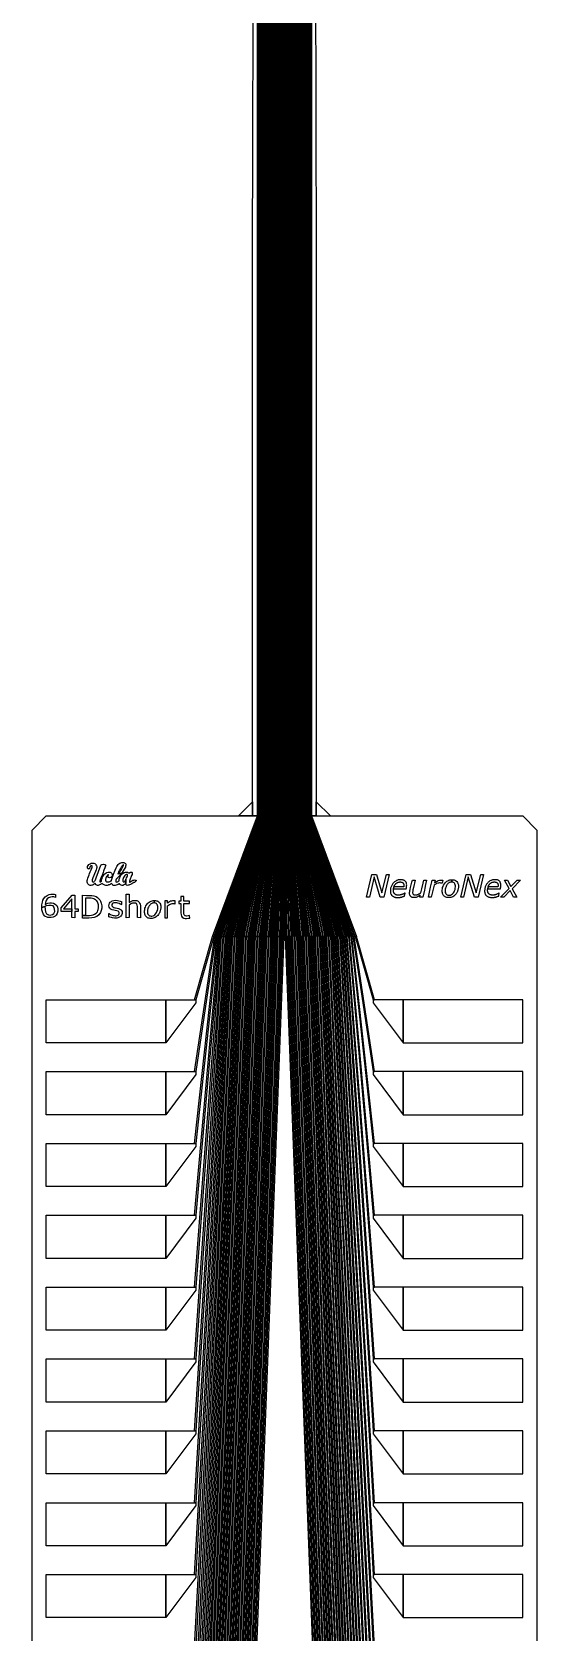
# Model space of a CAD drawing. Header units: inches. Extents: x 106592 to 209533, y 57057 to 74911.
# Drawn here: x 112245 to 112958, y 59554 to 61817 of the extents above; entities that cross this region are included whole.
import ezdxf

# ---------------------------------------------------------------- set-up
doc = ezdxf.new("R2010")
doc.units = ezdxf.units.IN
doc.header["$MEASUREMENT"] = 0
for name, color, linetype in [('metal', 221, 'Continuous'), ('nitride window', 40, 'Continuous'), ('profile', 140, 'Continuous')]:
    doc.layers.add(name, color=color, linetype=linetype)

msp = doc.modelspace()

# ---------------------------------------------------------------- linework, layer by layer
at = {"layer": 'metal'}
for points in [[(112563.4, 63018.1), (112564, 63018.1), (112564, 60708.1), (112563.4, 60708.1)], [(112564.6, 63018.1), (112565.2, 63018.1), (112565.2, 60708.1), (112564.6, 60708.1)], [(112565.8, 63018.1), (112566.4, 63018.1), (112566.4, 60708.1), (112565.8, 60708.1)], [(112567, 63018.1), (112567.6, 63018.1), (112567.6, 60708.1), (112567, 60708.1)], [(112568.2, 63018.1), (112568.8, 63018.1), (112568.8, 60708.1), (112568.2, 60708.1)], [(112569.4, 63018.1), (112570, 63018.1), (112570, 60708.1), (112569.4, 60708.1)], [(112570.6, 63018.1), (112571.2, 63018.1), (112571.2, 60708.1), (112570.6, 60708.1)], [(112571.8, 63018.1), (112572.4, 63018.1), (112572.4, 60708.1), (112571.8, 60708.1)], [(112573, 63018.1), (112573.6, 63018.1), (112573.6, 60708.1), (112573, 60708.1)], [(112574.2, 63018.1), (112574.8, 63018.1), (112574.8, 60708.1), (112574.2, 60708.1)], [(112575.4, 63018.1), (112576, 63018.1), (112576, 60708.1), (112575.4, 60708.1)], [(112576.6, 63018.1), (112577.2, 63018.1), (112577.2, 60708.1), (112576.6, 60708.1)], [(112577.8, 63018.1), (112578.4, 63018.1), (112578.4, 60708.1), (112577.8, 60708.1)], [(112579, 63018.1), (112579.6, 63018.1), (112579.6, 60708.1), (112579, 60708.1)], [(112580.2, 63018.1), (112580.8, 63018.1), (112580.8, 60708.1), (112580.2, 60708.1)], [(112581.4, 63018.1), (112582, 63018.1), (112582, 60708.1), (112581.4, 60708.1)], [(112582.6, 63018.1), (112583.2, 63018.1), (112583.2, 60708.1), (112582.6, 60708.1)], [(112583.8, 63018.1), (112584.4, 63018.1), (112584.4, 60708.1), (112583.8, 60708.1)], [(112585, 63018.1), (112585.6, 63018.1), (112585.6, 60708.1), (112585, 60708.1)], [(112586.2, 63018.1), (112586.8, 63018.1), (112586.8, 60708.1), (112586.2, 60708.1)], [(112587.4, 63018.1), (112588, 63018.1), (112588, 60708.1), (112587.4, 60708.1)], [(112588.6, 63018.1), (112589.2, 63018.1), (112589.2, 60708.1), (112588.6, 60708.1)], [(112589.8, 63018.1), (112590.4, 63018.1), (112590.4, 60708.1), (112589.8, 60708.1)], [(112591, 63018.1), (112591.6, 63018.1), (112591.6, 60708.1), (112591, 60708.1)], [(112592.2, 63018.1), (112592.8, 63018.1), (112592.8, 60708.1), (112592.2, 60708.1)], [(112593.4, 63018.1), (112594, 63018.1), (112594, 60708.1), (112593.4, 60708.1)], [(112594.6, 63018.1), (112595.2, 63018.1), (112595.2, 60708.1), (112594.6, 60708.1)], [(112595.8, 63018.1), (112596.4, 63018.1), (112596.4, 60708.1), (112595.8, 60708.1)], [(112597, 63018.1), (112597.6, 63018.1), (112597.6, 60708.1), (112597, 60708.1)], [(112598.2, 63018.1), (112598.8, 63018.1), (112598.8, 60708.1), (112598.2, 60708.1)], [(112599.4, 63018.1), (112600, 63018.1), (112600, 60708.1), (112599.4, 60708.1)], [(112600.6, 63018.1), (112601.2, 63018.1), (112601.2, 60708.1), (112600.6, 60708.1)], [(112601.8, 63018.1), (112602.4, 63018.1), (112602.4, 60708.1), (112601.8, 60708.1)], [(112603, 63018.1), (112603.6, 63018.1), (112603.6, 60708.1), (112603, 60708.1)], [(112604.2, 63018.1), (112604.8, 63018.1), (112604.8, 60708.1), (112604.2, 60708.1)], [(112605.4, 63018.1), (112606, 63018.1), (112606, 60708.1), (112605.4, 60708.1)], [(112606.6, 63018.1), (112607.2, 63018.1), (112607.2, 60708.1), (112606.6, 60708.1)], [(112607.8, 63018.1), (112608.4, 63018.1), (112608.4, 60708.1), (112607.8, 60708.1)], [(112609, 63018.1), (112609.6, 63018.1), (112609.6, 60708.1), (112609, 60708.1)], [(112610.2, 63018.1), (112610.8, 63018.1), (112610.8, 60708.1), (112610.2, 60708.1)], [(112611.4, 63018.1), (112612, 63018.1), (112612, 60708.1), (112611.4, 60708.1)], [(112612.6, 63018.1), (112613.2, 63018.1), (112613.2, 60708.1), (112612.6, 60708.1)], [(112613.8, 63018.1), (112614.4, 63018.1), (112614.4, 60708.1), (112613.8, 60708.1)], [(112615, 63018.1), (112615.6, 63018.1), (112615.6, 60708.1), (112615, 60708.1)], [(112616.2, 63018.1), (112616.8, 63018.1), (112616.8, 60708.1), (112616.2, 60708.1)], [(112617.4, 63018.1), (112618, 63018.1), (112618, 60708.1), (112617.4, 60708.1)], [(112618.6, 63018.1), (112619.2, 63018.1), (112619.2, 60708.1), (112618.6, 60708.1)], [(112619.8, 63018.1), (112620.4, 63018.1), (112620.4, 60708.1), (112619.8, 60708.1)], [(112621, 63018.1), (112621.6, 63018.1), (112621.6, 60708.1), (112621, 60708.1)], [(112622.2, 63018.1), (112622.8, 63018.1), (112622.8, 60708.1), (112622.2, 60708.1)], [(112623.4, 63018.1), (112624, 63018.1), (112624, 60708.1), (112623.4, 60708.1)], [(112624.6, 63018.1), (112625.2, 63018.1), (112625.2, 60708.1), (112624.6, 60708.1)], [(112625.8, 63018.1), (112626.4, 63018.1), (112626.4, 60708.1), (112625.8, 60708.1)], [(112627, 63018.1), (112627.6, 63018.1), (112627.6, 60708.1), (112627, 60708.1)], [(112628.2, 63018.1), (112628.8, 63018.1), (112628.8, 60708.1), (112628.2, 60708.1)], [(112629.4, 63018.1), (112630, 63018.1), (112630, 60708.1), (112629.4, 60708.1)], [(112630.6, 63018.1), (112631.2, 63018.1), (112631.2, 60708.1), (112630.6, 60708.1)], [(112631.8, 63018.1), (112632.4, 63018.1), (112632.4, 60708.1), (112631.8, 60708.1)], [(112633, 63018.1), (112633.6, 63018.1), (112633.6, 60708.1), (112633, 60708.1)], [(112634.2, 63018.1), (112634.8, 63018.1), (112634.8, 60708.1), (112634.2, 60708.1)], [(112635.4, 63018.1), (112636, 63018.1), (112636, 60708.1), (112635.4, 60708.1)], [(112636.6, 63018.1), (112637.2, 63018.1), (112637.2, 60708.1), (112636.6, 60708.1)], [(112637.8, 63018.1), (112638.4, 63018.1), (112638.4, 60708.1), (112637.8, 60708.1)], [(112639, 63018.1), (112639.6, 63018.1), (112639.6, 60708.1), (112639, 60708.1)], [(112563.4, 60708.1), (112564, 60708.1), (112501.5, 60537.8), (112499.9, 60537.8)], [(112564.6, 60708.1), (112565.2, 60708.1), (112504.7, 60537.8), (112503.1, 60537.8)], [(112565.8, 60708.1), (112566.4, 60708.1), (112507.9, 60537.8), (112506.3, 60537.8)], [(112511.1, 60537.8), (112509.5, 60537.8), (112567, 60708.1), (112567.6, 60708.1)], [(112568.2, 60708.1), (112568.8, 60708.1), (112514.3, 60537.8), (112512.7, 60537.8)], [(112517.5, 60537.8), (112515.9, 60537.8), (112569.4, 60708.1), (112570, 60708.1)], [(112570.6, 60708.1), (112571.2, 60708.1), (112520.7, 60537.8), (112519.1, 60537.8)], [(112571.8, 60708.1), (112572.4, 60708.1), (112523.9, 60537.8), (112522.3, 60537.8)], [(112525.5, 60537.8), (112527.1, 60537.8), (112573.6, 60708.1), (112573, 60708.1)], [(112574.2, 60708.1), (112574.8, 60708.1), (112530.3, 60537.8), (112528.7, 60537.8)], [(112531.9, 60537.8), (112533.5, 60537.8), (112576, 60708.1), (112575.4, 60708.1)], [(112576.6, 60708.1), (112577.2, 60708.1), (112536.7, 60537.8), (112535.1, 60537.8)], [(112538.3, 60537.8), (112539.9, 60537.8), (112578.4, 60708.1), (112577.8, 60708.1)], [(112579, 60708.1), (112579.6, 60708.1), (112543.1, 60537.8), (112541.5, 60537.8)], [(112580.2, 60708.1), (112580.8, 60708.1), (112546.3, 60537.8), (112544.7, 60537.8)], [(112581.4, 60708.1), (112582, 60708.1), (112549.5, 60537.8), (112547.9, 60537.8)], [(112582.6, 60708.1), (112583.2, 60708.1), (112552.7, 60537.8), (112551.1, 60537.8)], [(112583.8, 60708.1), (112584.4, 60708.1), (112555.9, 60537.8), (112554.3, 60537.8)], [(112559.1, 60537.8), (112557.5, 60537.8), (112585, 60708.1), (112585.6, 60708.1)], [(112586.2, 60708.1), (112586.8, 60708.1), (112562.3, 60537.8), (112560.7, 60537.8)], [(112565.5, 60537.8), (112563.9, 60537.8), (112587.4, 60708.1), (112588, 60708.1)], [(112588.6, 60708.1), (112589.2, 60708.1), (112568.7, 60537.8), (112567.1, 60537.8)], [(112589.8, 60708.1), (112590.4, 60708.1), (112571.9, 60537.8), (112570.3, 60537.8)], [(112573.5, 60537.8), (112575.1, 60537.8), (112591.6, 60708.1), (112591, 60708.1)], [(112592.2, 60708.1), (112592.8, 60708.1), (112578.3, 60537.8), (112576.7, 60537.8)], [(112579.9, 60537.8), (112581.5, 60537.8), (112594, 60708.1), (112593.4, 60708.1)], [(112594.6, 60708.1), (112595.2, 60708.1), (112584.7, 60537.8), (112583.1, 60537.8)], [(112586.3, 60537.8), (112587.9, 60537.8), (112596.4, 60708.1), (112595.8, 60708.1)], [(112597, 60708.1), (112597.6, 60708.1), (112591.1, 60537.8), (112589.5, 60537.8)], [(112598.2, 60708.1), (112598.8, 60708.1), (112594.3, 60537.8), (112592.7, 60537.8)], [(112599.4, 60708.1), (112600, 60708.1), (112597.5, 60537.8), (112595.9, 60537.8)], [(112600.6, 60708.1), (112601.2, 60708.1), (112600.7, 60537.8), (112599.1, 60537.8)], [(112601.8, 60708.1), (112602.4, 60708.1), (112603.9, 60537.8), (112602.3, 60537.8)], [(112607.1, 60537.8), (112605.5, 60537.8), (112603, 60708.1), (112603.6, 60708.1)], [(112604.2, 60708.1), (112604.8, 60708.1), (112610.3, 60537.8), (112608.7, 60537.8)], [(112613.5, 60537.8), (112611.9, 60537.8), (112605.4, 60708.1), (112606, 60708.1)], [(112606.6, 60708.1), (112607.2, 60708.1), (112616.7, 60537.8), (112615.1, 60537.8)], [(112607.8, 60708.1), (112608.4, 60708.1), (112619.9, 60537.8), (112618.3, 60537.8)], [(112621.5, 60537.8), (112623.1, 60537.8), (112609.6, 60708.1), (112609, 60708.1)], [(112610.2, 60708.1), (112610.8, 60708.1), (112626.3, 60537.8), (112624.7, 60537.8)], [(112627.9, 60537.8), (112629.5, 60537.8), (112612, 60708.1), (112611.4, 60708.1)], [(112612.6, 60708.1), (112613.2, 60708.1), (112632.7, 60537.8), (112631.1, 60537.8)], [(112634.3, 60537.8), (112635.9, 60537.8), (112614.4, 60708.1), (112613.8, 60708.1)], [(112615, 60708.1), (112615.6, 60708.1), (112639.1, 60537.8), (112637.5, 60537.8)], [(112616.2, 60708.1), (112616.8, 60708.1), (112642.3, 60537.8), (112640.7, 60537.8)], [(112617.4, 60708.1), (112618, 60708.1), (112645.5, 60537.8), (112643.9, 60537.8)], [(112618.6, 60708.1), (112619.2, 60708.1), (112648.7, 60537.8), (112647.1, 60537.8)], [(112619.8, 60708.1), (112620.4, 60708.1), (112651.9, 60537.8), (112650.3, 60537.8)], [(112655.1, 60537.8), (112653.5, 60537.8), (112621, 60708.1), (112621.6, 60708.1)], [(112622.2, 60708.1), (112622.8, 60708.1), (112658.3, 60537.8), (112656.7, 60537.8)], [(112661.5, 60537.8), (112659.9, 60537.8), (112623.4, 60708.1), (112624, 60708.1)], [(112624.6, 60708.1), (112625.2, 60708.1), (112664.7, 60537.8), (112663.1, 60537.8)], [(112625.8, 60708.1), (112626.4, 60708.1), (112667.9, 60537.8), (112666.3, 60537.8)], [(112669.5, 60537.8), (112671.1, 60537.8), (112627.6, 60708.1), (112627, 60708.1)], [(112628.2, 60708.1), (112628.8, 60708.1), (112674.3, 60537.8), (112672.7, 60537.8)], [(112675.9, 60537.8), (112677.5, 60537.8), (112630, 60708.1), (112629.4, 60708.1)], [(112630.6, 60708.1), (112631.2, 60708.1), (112680.7, 60537.8), (112679.1, 60537.8)], [(112682.3, 60537.8), (112683.9, 60537.8), (112632.4, 60708.1), (112631.8, 60708.1)], [(112633, 60708.1), (112633.6, 60708.1), (112687.1, 60537.8), (112685.5, 60537.8)], [(112634.2, 60708.1), (112634.8, 60708.1), (112690.3, 60537.8), (112688.7, 60537.8)], [(112693.5, 60537.8), (112691.9, 60537.8), (112635.4, 60708.1), (112636, 60708.1)], [(112636.6, 60708.1), (112637.2, 60708.1), (112696.7, 60537.8), (112695.1, 60537.8)], [(112699.9, 60537.8), (112698.3, 60537.8), (112637.8, 60708.1), (112638.4, 60708.1)], [(112639, 60708.1), (112639.6, 60708.1), (112703.1, 60537.8), (112701.5, 60537.8)], [(112324.4, 60633.1), (112323.5, 60633.4), (112323.1, 60634.5), (112323.2, 60636.5), (112325.2, 60639.5), (112326.7, 60640.4), (112328.5, 60641.1), (112330, 60641.3), (112331, 60641.3), (112332.1, 60641.1), (112333.3, 60640.6), (112334.3, 60639.9), (112334.9, 60639.1), (112335.6, 60637.7), (112336.1, 60636.4), (112336.1, 60635.2), (112335.9, 60633.6), (112335.2, 60631.8), (112334.3, 60629.6), (112330.6, 60620.6), (112329.8, 60617.8), (112329.7, 60616.5), (112329.9, 60615.3), (112330.7, 60614.7), (112331.7, 60614.6), (112332.4, 60615), (112333.2, 60615.9), (112333.7, 60616.7), (112334.3, 60617.8), (112335, 60619.3), (112335.5, 60620.7), (112342, 60638.3), (112342.5, 60638.9), (112343.2, 60639.5), (112344, 60639.6), (112345.8, 60639.7), (112346.9, 60639.6), (112347.6, 60639.5), (112348.7, 60639.1), (112348.9, 60638.5), (112348.5, 60637.6), (112347.5, 60634.8), (112346.3, 60631.3), (112345.9, 60629.9), (112345.2, 60628.3), (112344.1, 60625.4), (112342, 60620), (112341.2, 60618.1), (112340.6, 60616.5), (112340.4, 60615.6), (112340.7, 60614.7), (112341.4, 60614.9), (112342.7, 60615.9), (112343, 60616.7), (112343.4, 60618.5), (112343.8, 60619.9), (112344, 60620.8), (112344.6, 60622.2), (112345.5, 60623.7), (112346.5, 60625.2), (112347.6, 60626.2), (112349.4, 60627.5), (112350.6, 60628.1), (112352.1, 60628.5), (112353.2, 60628.5), (112354.2, 60628.5), (112355, 60628.4), (112356, 60628), (112356.8, 60627.3), (112357.5, 60626.3), (112357.8, 60625.1), (112357.9, 60624.3), (112357.8, 60623.1), (112357, 60621.9), (112356.2, 60621.2), (112355.4, 60620.8), (112354.3, 60620.7), (112353.3, 60620.8), (112352.7, 60621), (112352.3, 60621.3), (112351.9, 60622), (112351.7, 60622.8), (112352, 60623.7), (112352.4, 60624.1), (112352.8, 60624.5), (112352.9, 60624.9), (112352.5, 60625), (112351.9, 60624.7), (112351.3, 60624.2), (112350.7, 60623.5), (112350.2, 60622.7), (112349.6, 60621.7), (112349.1, 60620.7), (112348.8, 60619.8), (112348.6, 60618.8), (112348.6, 60618), (112348.7, 60617.3), (112348.7, 60616.6), (112348.9, 60616.2), (112349.1, 60615.8), (112349.5, 60615.3), (112350, 60615), (112350.6, 60614.8), (112351.4, 60614.7), (112352.1, 60614.7), (112353.8, 60615.1), (112354.7, 60615.4), (112356, 60616.2), (112356.8, 60616.5), (112357.1, 60617), (112358, 60620.2), (112359.9, 60625.7), (112362, 60631.4), (112363.8, 60634.9), (112364.7, 60636.4), (112366.6, 60639.2), (112367.5, 60640.2), (112368.8, 60641.2), (112370.2, 60641.8), (112371.4, 60642.1), (112372.3, 60642.2), (112373.3, 60642.2), (112374.3, 60642.1), (112375.3, 60641.8), (112376, 60641.4), (112376.7, 60640.9), (112377.1, 60640), (112377.3, 60638.4), (112377, 60637.1), (112376.6, 60635.8), (112375.9, 60634.3), (112375.1, 60632.8), (112373.6, 60630.2), (112372.3, 60628.3), (112371, 60626.6), (112366.9, 60626.5), (112368.5, 60628.4), (112370.5, 60631.5), (112372.3, 60634.6), (112373.5, 60636.9), (112373.8, 60637.8), (112373.9, 60638.2), (112373.8, 60638.8), (112373.6, 60638.8), (112373, 60638.5), (112372.4, 60638.1), (112371.9, 60637.3), (112371.2, 60636.2), (112370.7, 60635.5), (112370, 60634.4), (112369.4, 60633.4), (112368.8, 60632.3), (112368.3, 60631.5), (112367.8, 60630.4), (112367.1, 60629), (112366.8, 60628), (112366.3, 60626.8), (112366.1, 60626), (112365.9, 60625.5), (112366.9, 60626.5), (112371, 60626.6), (112370.5, 60626), (112369.8, 60625.2), (112368.7, 60624), (112367.8, 60623.1), (112366.6, 60621.7), (112365.7, 60620.7), (112364.8, 60619.8), (112363.7, 60618.8), (112363.4, 60618.2), (112363.3, 60617.5), (112363.1, 60616.9), (112363, 60616), (112363, 60615.2), (112363.2, 60614.7), (112364, 60614.6), (112365.3, 60614.9), (112366.3, 60615.4), (112367.1, 60615.8), (112367.5, 60616.2), (112367.7, 60616.5), (112367.7, 60617), (112367.8, 60617.7), (112367.9, 60618.5), (112368.3, 60619.8), (112368.8, 60621.2), (112369.1, 60622.1), (112369.8, 60623.5), (112370.6, 60624.6), (112371.5, 60625.6), (112372.4, 60626.4), (112373.4, 60627.1), (112374.8, 60627.9), (112376, 60628.3), (112377, 60628.6), (112378, 60628.6), (112378.6, 60628.6), (112379.4, 60628.5), (112380.2, 60628.1), (112380.9, 60627.6), (112381.4, 60627.1), (112381.5, 60626.8), (112381.9, 60627), (112382.3, 60627.5), (112382.8, 60627.9), (112383.4, 60628.2), (112383.9, 60628.4), (112384.5, 60628.6), (112385.1, 60628.6), (112385.6, 60628.5), (112386.1, 60628.1), (112386.3, 60627.6), (112386.3, 60626.8), (112386.3, 60626), (112386, 60625.2), (112385.4, 60623.6), (112382.8, 60617), (112382.4, 60616), (112382.3, 60615.1), (112382.5, 60614.6), (112382.8, 60614.4), (112383.5, 60614.5), (112384.5, 60615.4), (112385.8, 60616.4), (112387, 60617), (112388.4, 60617.4), (112389.4, 60617.5), (112390.3, 60617.4), (112391.5, 60617.1), (112392.4, 60616.7), (112389.5, 60613.8), (112389.2, 60614), (112388.9, 60614), (112388.6, 60614), (112388.4, 60614), (112387.9, 60613.8), (112387.6, 60613.6), (112387, 60613.1), (112385.8, 60612.2), (112384.7, 60611.5), (112383.7, 60610.9), (112382.6, 60610.4), (112381.5, 60610.1), (112380.6, 60610), (112379.2, 60609.9), (112378.5, 60610.1), (112377.9, 60610.6), (112377.5, 60611.2), (112377.4, 60612), (112377.3, 60612.7), (112377.6, 60618.6), (112378.3, 60620.6), (112379, 60622), (112379.4, 60623.2), (112379.6, 60624.1), (112379.4, 60624.7), (112379.2, 60625.1), (112378.6, 60625.2), (112377.6, 60625.2), (112376.9, 60624.8), (112375.9, 60623.9), (112374.7, 60622.4), (112373.9, 60621), (112373.3, 60619.4), (112373.1, 60618), (112373, 60616.7), (112373.1, 60616), (112373.4, 60615.2), (112373.9, 60614.7), (112374.3, 60614.5), (112375.2, 60614.8), (112375.8, 60615.5), (112376.4, 60616.4), (112376.8, 60617.3), (112377.4, 60618.3), (112377.5, 60618.5), (112377.2, 60612.3), (112376.3, 60611.6), (112375.2, 60610.9), (112374.2, 60610.3), (112373.1, 60609.9), (112372.1, 60609.9), (112370.6, 60610), (112369.9, 60610.4), (112369, 60611.1), (112368.6, 60611.8), (112368.4, 60612.6), (112367.8, 60612.2), (112366.3, 60611.3), (112364.9, 60610.7), (112363.6, 60610.2), (112362.2, 60609.9), (112361.2, 60609.8), (112360, 60609.9), (112358.9, 60610.3), (112358.3, 60610.9), (112357.9, 60611.4), (112357.5, 60612), (112357.2, 60612.7), (112356.1, 60611.9), (112355.1, 60611.3), (112354, 60610.8), (112353, 60610.4), (112352.1, 60610.1), (112350.9, 60609.9), (112349.8, 60609.8), (112348.8, 60609.8), (112347.6, 60610), (112346.7, 60610.4), (112345.6, 60610.9), (112344.6, 60611.7), (112343.8, 60612.6), (112342.9, 60612), (112342.1, 60611.4), (112341.3, 60610.9), (112340.2, 60610.4), (112339.3, 60610.1), (112338.3, 60609.9), (112337.2, 60609.9), (112336.2, 60610.1), (112335.4, 60610.5), (112334.7, 60611.2), (112333.9, 60612.6), (112333.1, 60612), (112332.2, 60611.4), (112331.2, 60610.7), (112330.3, 60610.3), (112329.3, 60610), (112327.9, 60609.8), (112326.7, 60609.9), (112325.7, 60610.3), (112324.9, 60610.7), (112324.2, 60611.5), (112323.6, 60612.2), (112323.1, 60613), (112322.7, 60614.2), (112322.6, 60615.4), (112322.7, 60616.9), (112323, 60618.1), (112323.6, 60620.1), (112324.3, 60622.3), (112325.3, 60624.7), (112326, 60626.5), (112327.1, 60628.9), (112328.5, 60632), (112329.2, 60634), (112329.9, 60635.8), (112329.9, 60636.8), (112329.6, 60637.3), (112329.2, 60637.5), (112328.6, 60637.6), (112327.9, 60637.6), (112327.2, 60637.2), (112326.7, 60636.4), (112326.3, 60635.3), (112326.1, 60634.3), (112325.7, 60633.4), (112325.2, 60633.1), (112324.8, 60633)], [(112717.5, 60593.2), (112724.9, 60625.2), (112731.3, 60625.2), (112739.2, 60599.1), (112745.6, 60625.2), (112749.6, 60625.2), (112741.8, 60593.2), (112736.8, 60593.2), (112728.1, 60621.8), (112721.5, 60593.2)], [(112755.6, 60604.8), (112773.4, 60604.8), (112773.7, 60606.1), (112773.9, 60607.7), (112774.1, 60609.4), (112774.2, 60610.4), (112774.1, 60611.6), (112773.8, 60613), (112773.3, 60614.2), (112772.9, 60614.7), (112772.6, 60615.2), (112772.1, 60615.7), (112771.6, 60616.2), (112771, 60616.6), (112770.7, 60616.8), (112770.1, 60617.1), (112769.1, 60617.4), (112768.4, 60617.6), (112767.5, 60617.8), (112766.5, 60617.8), (112765.6, 60617.9), (112764.7, 60617.8), (112764, 60617.8), (112763.2, 60617.7), (112762.3, 60617.5), (112761.4, 60617.2), (112760.5, 60616.9), (112759.7, 60616.6), (112758.7, 60616), (112758, 60615.5), (112757.2, 60614.9), (112756.3, 60614.2), (112755.5, 60613.4), (112754.8, 60612.5), (112754, 60611.6), (112753.5, 60610.7), (112753, 60609.8), (112752.5, 60608.8), (112752.1, 60607.8), (112751.8, 60606.8), (112751.5, 60605.8), (112751.3, 60604.9), (112751.2, 60604.2), (112751.2, 60603.4), (112751.1, 60602.6), (112751.1, 60602.1), (112751.1, 60601.5), (112751.1, 60600.9), (112751.2, 60600.2), (112751.3, 60599.7), (112751.4, 60599.2), (112751.5, 60598.7), (112751.8, 60598), (112752.1, 60597.3), (112752.4, 60596.8), (112752.6, 60596.4), (112752.8, 60596.2), (112753.2, 60595.6), (112753.6, 60595.3), (112754, 60594.9), (112754.6, 60594.5), (112755.4, 60594), (112756.1, 60593.7), (112756.4, 60593.5), (112757.2, 60593.3), (112757.4, 60593.2), (112758.1, 60593), (112758.5, 60592.9), (112759.3, 60592.8), (112759.9, 60592.7), (112760.6, 60592.7), (112761.1, 60592.7), (112761.6, 60592.7), (112762, 60592.6), (112762.5, 60592.7), (112763.2, 60592.7), (112763.7, 60592.7), (112764.3, 60592.8), (112764.8, 60592.9), (112765.3, 60593), (112765.9, 60593.1), (112766.4, 60593.2), (112766.8, 60593.3), (112767.2, 60593.4), (112767.6, 60593.5), (112768.1, 60593.7), (112768.5, 60593.8), (112768.9, 60593.9), (112769.5, 60594.2), (112770.1, 60594.4), (112771, 60594.7), (112771.9, 60599), (112771.6, 60599), (112771.1, 60598.7), (112770.5, 60598.4), (112769.9, 60598), (112769.5, 60597.8), (112769.1, 60597.6), (112768.6, 60597.4), (112768.2, 60597.3), (112767.8, 60597.1), (112767.3, 60596.9), (112766.9, 60596.8), (112766.5, 60596.7), (112766.1, 60596.5), (112765.6, 60596.4), (112765.1, 60596.3), (112764.7, 60596.2), (112764.2, 60596.1), (112763.7, 60596.1), (112763.3, 60596), (112762.7, 60596), (112762.2, 60596), (112761.7, 60596), (112761.3, 60596.1), (112760.8, 60596.1), (112760.3, 60596.2), (112759.9, 60596.3), (112759.5, 60596.5), (112759, 60596.6), (112758.6, 60596.8), (112758.3, 60597), (112757.9, 60597.2), (112757.6, 60597.4), (112757.3, 60597.7), (112757, 60598), (112756.9, 60598.1), (112756.6, 60598.4), (112756.4, 60598.7), (112756.1, 60599.1), (112756.1, 60599.3), (112755.9, 60599.6), (112755.8, 60599.8), (112755.7, 60600.1), (112755.6, 60600.4), (112755.5, 60601), (112755.4, 60601.8), (112755.4, 60602.5), (112755.4, 60603.2), (112755.4, 60604), (112755.5, 60604.6), (112755.6, 60604.8), (112755.6, 60604.8), (112756.2, 60607.8), (112756.3, 60608.1), (112756.4, 60608.4), (112756.5, 60608.7), (112756.6, 60609.2), (112756.8, 60609.5), (112756.9, 60609.8), (112757.1, 60610.1), (112757.3, 60610.4), (112757.4, 60610.6), (112757.5, 60610.8), (112757.8, 60611.2), (112757.9, 60611.3), (112758.2, 60611.6), (112758.3, 60611.8), (112758.7, 60612.2), (112758.9, 60612.3), (112759.1, 60612.6), (112759.4, 60612.8), (112759.7, 60613), (112760, 60613.2), (112760.2, 60613.3), (112760.4, 60613.5), (112760.6, 60613.6), (112760.7, 60613.7), (112761, 60613.8), (112761.2, 60613.9), (112761.5, 60614), (112761.7, 60614.1), (112761.9, 60614.2), (112762.2, 60614.3), (112762.4, 60614.4), (112762.6, 60614.4), (112763, 60614.5), (112763.2, 60614.5), (112763.4, 60614.6), (112763.7, 60614.6), (112764, 60614.6), (112764.1, 60614.7), (112764.5, 60614.7), (112764.8, 60614.7), (112765, 60614.7), (112765.2, 60614.7), (112765.4, 60614.7), (112765.6, 60614.7), (112765.9, 60614.6), (112766, 60614.6), (112766.2, 60614.6), (112766.4, 60614.6), (112766.7, 60614.5), (112766.9, 60614.4), (112767.2, 60614.4), (112767.3, 60614.3), (112767.4, 60614.3), (112767.6, 60614.2), (112767.7, 60614.2), (112767.9, 60614.1), (112768, 60614.1), (112768.1, 60614), (112768.2, 60614), (112768.3, 60613.9), (112768.4, 60613.8), (112768.5, 60613.7), (112768.6, 60613.7), (112768.7, 60613.6), (112768.8, 60613.5), (112768.9, 60613.4), (112769, 60613.3), (112769.1, 60613.2), (112769.3, 60612.9), (112769.4, 60612.7), (112769.6, 60612.5), (112769.7, 60612.2), (112769.8, 60612), (112769.8, 60611.9), (112769.9, 60611.6), (112770, 60611.4), (112770, 60611.1), (112770.1, 60610.9), (112770.1, 60610.4), (112770.1, 60610.2), (112770.2, 60609.8), (112770.2, 60609.4), (112770.1, 60609.1), (112770.1, 60608.8), (112770.1, 60608.6), (112770, 60608.3), (112770, 60608), (112770, 60607.8), (112756.3, 60607.8), (112756.2, 60607.8)], [(112782.2, 60617.2), (112786.3, 60617.2), (112783.9, 60606.9), (112783.1, 60603.5), (112782.9, 60602.6), (112782.8, 60601.9), (112782.7, 60601.2), (112782.6, 60600.2), (112782.6, 60599.3), (112782.7, 60598.5), (112783, 60597.9), (112783.3, 60597.4), (112783.6, 60597.1), (112783.8, 60596.9), (112784, 60596.8), (112784.2, 60596.7), (112784.4, 60596.6), (112784.7, 60596.5), (112785, 60596.4), (112785.2, 60596.4), (112785.4, 60596.3), (112785.7, 60596.3), (112786, 60596.3), (112786.3, 60596.3), (112786.5, 60596.2), (112786.8, 60596.2), (112787.1, 60596.3), (112787.4, 60596.3), (112787.7, 60596.3), (112788, 60596.4), (112788.3, 60596.4), (112788.6, 60596.5), (112788.9, 60596.6), (112789.2, 60596.7), (112789.5, 60596.8), (112789.8, 60596.9), (112790.2, 60597.1), (112790.7, 60597.3), (112791.1, 60597.5), (112791.4, 60597.7), (112791.7, 60597.8), (112791.9, 60597.9), (112792.2, 60598.1), (112792.4, 60598.2), (112792.7, 60598.4), (112793, 60598.5), (112793.2, 60598.6), (112793.4, 60598.8), (112793.7, 60599), (112793.9, 60599.1), (112794, 60599.2), (112794.2, 60599.3), (112794.2, 60599.3), (112795.5, 60605.1), (112797.4, 60613.1), (112798.4, 60617.2), (112802.4, 60617.2), (112801, 60611), (112799.8, 60605.9), (112799.2, 60603.2), (112796.9, 60593.2), (112792.8, 60593.2), (112793.4, 60595.8), (112792.8, 60595.5), (112791.9, 60594.9), (112791, 60594.4), (112790.2, 60593.9), (112789.4, 60593.6), (112788.6, 60593.2), (112787.8, 60592.9), (112787.2, 60592.8), (112786.6, 60592.7), (112785.9, 60592.6), (112785.1, 60592.5), (112784.5, 60592.5), (112783.8, 60592.6), (112783.2, 60592.7), (112782.5, 60592.8), (112782.1, 60592.9), (112781.5, 60593.1), (112781, 60593.4), (112780.7, 60593.6), (112780.3, 60593.8), (112780, 60594.1), (112779.7, 60594.4), (112779.3, 60594.9), (112778.9, 60595.4), (112778.7, 60596), (112778.5, 60596.6), (112778.3, 60597.3), (112778.3, 60597.9), (112778.2, 60598.6), (112778.2, 60599.2), (112778.3, 60600), (112778.5, 60601.1), (112778.6, 60601.7), (112778.8, 60602.4), (112779.1, 60603.9), (112779.8, 60606.7), (112781.5, 60614.2), (112782.2, 60617.2), (112782.2, 60617.2)], [(112810.4, 60617.2), (112814.5, 60617.2), (112813.7, 60613.6), (112814.8, 60614.4), (112816.1, 60615.2), (112817.5, 60616), (112818.9, 60616.6), (112820.4, 60617), (112821.5, 60617.1), (112822.7, 60617.2), (112823.8, 60617.2), (112824.7, 60617), (112825.3, 60616.9), (112824.4, 60612.9), (112824.1, 60612.9), (112823.5, 60613.1), (112822.5, 60613.2), (112821.4, 60613.3), (112820.4, 60613.4), (112819.3, 60613.2), (112818.1, 60613), (112816.5, 60612.3), (112815.4, 60611.8), (112814.4, 60611.2), (112813.5, 60610.6), (112812.9, 60610.2), (112809, 60593.2), (112804.8, 60593.2), (112808, 60607.1), (112809.8, 60614.8)], [(112838.2, 60617.9), (112839.8, 60617.8), (112841.1, 60617.6), (112842.1, 60617.3), (112843.1, 60616.8), (112844.4, 60616), (112845.2, 60615.2), (112846.1, 60614), (112846.7, 60612.6), (112847, 60611.6), (112847.2, 60610.5), (112847.3, 60609.4), (112847.3, 60608.2), (112847.3, 60606.6), (112847.1, 60605.6), (112846.9, 60604.5), (112846.7, 60603.5), (112846.5, 60603), (112846.1, 60601.9), (112845.8, 60601.1), (112845.5, 60600.3), (112845, 60599.4), (112844.7, 60599), (112844, 60597.9), (112843.1, 60596.8), (112842, 60595.7), (112840.6, 60594.6), (112839.3, 60593.8), (112837.8, 60593.2), (112836.5, 60592.9), (112835.2, 60592.6), (112833.5, 60592.5), (112832.4, 60592.6), (112830.8, 60592.8), (112829.7, 60593.1), (112828.7, 60593.5), (112827.9, 60594), (112827.1, 60594.7), (112826.3, 60595.5), (112825.6, 60596.4), (112825.2, 60597.4), (112824.8, 60598.3), (112824.6, 60599.5), (112824.4, 60600.8), (112824.4, 60602.2), (112824.4, 60603.2), (112824.6, 60604.9), (112825, 60606.8), (112825.6, 60608.5), (112826.3, 60610.3), (112827.5, 60612.1), (112828.5, 60613.5), (112829.6, 60614.6), (112830.9, 60615.6), (112832.3, 60616.4), (112833.9, 60617.1), (112835.4, 60617.6), (112836.6, 60617.8), (112837.5, 60617.8), (112838.2, 60617.9), (112838.1, 60614.5), (112837.2, 60614.5), (112836.1, 60614.3), (112835.3, 60614.1), (112834.4, 60613.8), (112833.5, 60613.2), (112832.5, 60612.4), (112831.7, 60611.5), (112830.8, 60610.4), (112830.4, 60609.6), (112829.8, 60608.4), (112829.3, 60607), (112829, 60605.8), (112828.8, 60604.5), (112828.6, 60603.2), (112828.6, 60601.3), (112828.7, 60599.9), (112829.3, 60598.4), (112829.9, 60597.6), (112830.6, 60596.9), (112831.5, 60596.4), (112832.4, 60596.1), (112833.6, 60595.9), (112834.9, 60595.9), (112836.4, 60596.2), (112837.6, 60596.8), (112839, 60597.7), (112840.5, 60599.3), (112841.3, 60600.7), (112841.9, 60602.1), (112842.6, 60603.9), (112842.9, 60606.1), (112843, 60607.8), (112843, 60609.4), (112842.8, 60610.8), (112842.2, 60612), (112841.7, 60612.9), (112841.2, 60613.4), (112840.4, 60613.9), (112839.4, 60614.3), (112838.5, 60614.4), (112838.2, 60614.5)], [(112850.7, 60593.2), (112858.1, 60625.2), (112864.5, 60625.2), (112872.4, 60599.1), (112878.8, 60625.2), (112882.8, 60625.2), (112875, 60593.2), (112870, 60593.2), (112861.3, 60621.9), (112854.7, 60593.2)], [(112888.8, 60604.9), (112906.6, 60604.9), (112906.9, 60606.2), (112907.1, 60607.7), (112907.3, 60609.4), (112907.4, 60610.5), (112907.3, 60611.6), (112907, 60613), (112906.5, 60614.2), (112906.1, 60614.8), (112905.8, 60615.3), (112905.3, 60615.7), (112904.8, 60616.2), (112904.2, 60616.6), (112903.8, 60616.8), (112903.3, 60617.1), (112902.3, 60617.5), (112901.6, 60617.6), (112900.7, 60617.8), (112899.7, 60617.9), (112898.8, 60617.9), (112897.9, 60617.9), (112897.2, 60617.8), (112896.4, 60617.7), (112895.5, 60617.5), (112894.6, 60617.2), (112893.7, 60616.9), (112892.9, 60616.6), (112891.9, 60616.1), (112891.2, 60615.6), (112890.3, 60615), (112889.5, 60614.2), (112888.7, 60613.4), (112888, 60612.6), (112887.2, 60611.6), (112886.7, 60610.7), (112886.2, 60609.8), (112885.7, 60608.8), (112885.3, 60607.8), (112885, 60606.8), (112884.7, 60605.9), (112884.5, 60604.9), (112884.4, 60604.2), (112884.4, 60603.4), (112884.3, 60602.6), (112884.3, 60602.2), (112884.3, 60601.6), (112884.3, 60600.9), (112884.4, 60600.3), (112884.5, 60599.8), (112884.6, 60599.2), (112884.7, 60598.7), (112885, 60598), (112885.3, 60597.4), (112885.6, 60596.8), (112885.8, 60596.4), (112886, 60596.2), (112886.4, 60595.7), (112886.8, 60595.3), (112887.2, 60595), (112887.8, 60594.5), (112888.6, 60594.1), (112889.3, 60593.7), (112889.6, 60593.6), (112890.4, 60593.3), (112890.6, 60593.3), (112891.3, 60593.1), (112891.7, 60593), (112892.5, 60592.9), (112893.1, 60592.8), (112893.8, 60592.7), (112894.3, 60592.7), (112894.8, 60592.7), (112895.2, 60592.7), (112895.7, 60592.7), (112896.3, 60592.7), (112896.9, 60592.8), (112897.5, 60592.8), (112898, 60592.9), (112898.5, 60593), (112899.1, 60593.1), (112899.5, 60593.2), (112900, 60593.3), (112900.4, 60593.4), (112900.8, 60593.6), (112901.3, 60593.7), (112901.7, 60593.8), (112902.1, 60593.9), (112902.7, 60594.2), (112903.3, 60594.4), (112904.2, 60594.7), (112905.1, 60599.1), (112904.8, 60599.1), (112904.3, 60598.8), (112903.7, 60598.4), (112903.1, 60598.1), (112902.7, 60597.9), (112902.3, 60597.7), (112901.8, 60597.5), (112901.4, 60597.3), (112901, 60597.1), (112900.5, 60597), (112900, 60596.8), (112899.7, 60596.7), (112899.3, 60596.6), (112898.8, 60596.4), (112898.3, 60596.3), (112897.9, 60596.2), (112897.4, 60596.2), (112896.9, 60596.1), (112896.5, 60596.1), (112895.9, 60596.1), (112895.4, 60596.1), (112894.9, 60596.1), (112894.5, 60596.1), (112894, 60596.2), (112893.5, 60596.3), (112893.1, 60596.4), (112892.7, 60596.5), (112892.2, 60596.7), (112891.8, 60596.8), (112891.5, 60597), (112891.1, 60597.2), (112890.8, 60597.5), (112890.5, 60597.7), (112890.2, 60598), (112890, 60598.1), (112889.8, 60598.4), (112889.6, 60598.7), (112889.3, 60599.2), (112889.3, 60599.3), (112889.1, 60599.6), (112889, 60599.9), (112888.9, 60600.1), (112888.8, 60600.4), (112888.7, 60601), (112888.6, 60601.8), (112888.6, 60602.5), (112888.6, 60603.3), (112888.6, 60604), (112888.7, 60604.7), (112888.8, 60604.8), (112888.8, 60604.9), (112889.4, 60607.9), (112889.5, 60608.1), (112889.5, 60608.5), (112889.7, 60608.8), (112889.8, 60609.2), (112890, 60609.5), (112890.1, 60609.9), (112890.3, 60610.1), (112890.5, 60610.4), (112890.6, 60610.6), (112890.7, 60610.8), (112891, 60611.2), (112891.1, 60611.3), (112891.4, 60611.6), (112891.5, 60611.8), (112891.9, 60612.2), (112892.1, 60612.4), (112892.3, 60612.6), (112892.6, 60612.8), (112892.8, 60613), (112893.2, 60613.2), (112893.4, 60613.4), (112893.6, 60613.5), (112893.8, 60613.6), (112893.9, 60613.7), (112894.2, 60613.9), (112894.4, 60614), (112894.7, 60614.1), (112894.9, 60614.2), (112895.1, 60614.2), (112895.3, 60614.3), (112895.6, 60614.4), (112895.8, 60614.5), (112896.2, 60614.5), (112896.4, 60614.6), (112896.6, 60614.6), (112896.8, 60614.6), (112897.2, 60614.7), (112897.3, 60614.7), (112897.7, 60614.7), (112898, 60614.7), (112898.2, 60614.7), (112898.4, 60614.7), (112898.6, 60614.7), (112898.8, 60614.7), (112899.1, 60614.7), (112899.2, 60614.7), (112899.4, 60614.6), (112899.6, 60614.6), (112899.9, 60614.5), (112900.1, 60614.5), (112900.4, 60614.4), (112900.5, 60614.4), (112900.6, 60614.3), (112900.8, 60614.3), (112900.9, 60614.2), (112901, 60614.2), (112901.2, 60614.1), (112901.3, 60614), (112901.4, 60614), (112901.5, 60613.9), (112901.6, 60613.9), (112901.7, 60613.8), (112901.8, 60613.7), (112901.9, 60613.6), (112902, 60613.6), (112902.1, 60613.4), (112902.2, 60613.3), (112902.3, 60613.2), (112902.5, 60613), (112902.6, 60612.7), (112902.8, 60612.5), (112902.9, 60612.3), (112903, 60612), (112903, 60611.9), (112903.1, 60611.6), (112903.2, 60611.4), (112903.2, 60611.2), (112903.3, 60610.9), (112903.3, 60610.5), (112903.3, 60610.2), (112903.4, 60609.9), (112903.3, 60609.4), (112903.3, 60609.2), (112903.3, 60608.9), (112903.3, 60608.6), (112903.2, 60608.3), (112903.2, 60608), (112903.2, 60607.8), (112889.5, 60607.9), (112889.4, 60607.9)], [(112912.3, 60617.2), (112916.8, 60617.2), (112921.6, 60608.1), (112930.3, 60617.2), (112935.2, 60617.2), (112923.2, 60605.1), (112929.8, 60593.2), (112925.3, 60593.2), (112920.5, 60602.4), (112911.7, 60593.2), (112906.8, 60593.2), (112918.9, 60605.3)], [(112278, 60596.9), (112278.1, 60592.7), (112275.5, 60593.6), (112273.3, 60593.8), (112271, 60593.4), (112267.8, 60592.1), (112266.1, 60590.9), (112264.7, 60588.5), (112263.6, 60585.8), (112263.2, 60582.9), (112264.9, 60583.8), (112267.2, 60584.7), (112270.1, 60585.2), (112272.4, 60585.2), (112275.2, 60584.5), (112277.6, 60583.1), (112279.6, 60581.4), (112280.8, 60579.1), (112281.2, 60576.6), (112281.3, 60573.6), (112280.4, 60570.3), (112278.8, 60567.9), (112277.2, 60566.5), (112274.7, 60564.9), (112271.9, 60564.2), (112269.6, 60564.2), (112266.9, 60564.4), (112263, 60566.3), (112260.8, 60568.8), (112259.3, 60572.4), (112258.7, 60575.5), (112258.5, 60578.5), (112263, 60579.9), (112263.1, 60575.6), (112263.8, 60572.5), (112265.1, 60569.6), (112268, 60568), (112270.5, 60567.9), (112273.5, 60568.6), (112275.5, 60570.1), (112276.7, 60573.1), (112276.6, 60576.3), (112276.1, 60578.5), (112274.5, 60580.7), (112271.8, 60581.6), (112268.4, 60581.6), (112264.9, 60580.8), (112263.7, 60580.3), (112263, 60580), (112258.5, 60578.7), (112258.5, 60579), (112258.5, 60579.1), (112258.6, 60582.5), (112259.3, 60586.3), (112260.2, 60588.9), (112261.5, 60591.4), (112263.4, 60593.8), (112266.2, 60595.6), (112268.9, 60596.8), (112271.3, 60597.3), (112273, 60597.5), (112274.5, 60597.4), (112276.2, 60597.4), (112277.4, 60597.1)], [(112301.4, 60596), (112305.3, 60596.1), (112305.3, 60576.5), (112310, 60576.5), (112309.9, 60573), (112305.2, 60573), (112305.1, 60564), (112301.1, 60564.2), (112301, 60573), (112301.1, 60590.7), (112289, 60576.6), (112300.9, 60576.5), (112300.9, 60573.1), (112285.8, 60573.1), (112285.8, 60578)], [(112316.1, 60595.8), (112321.9, 60595.7), (112327.6, 60595.6), (112329, 60595.4), (112332.2, 60594.9), (112335.2, 60594), (112337, 60592.9), (112340.5, 60589.5), (112341.5, 60587.6), (112342.6, 60584.7), (112343.3, 60581.1), (112343.3, 60577.5), (112342.5, 60574.3), (112341.3, 60571.3), (112338.9, 60568.2), (112336.1, 60565.9), (112332.7, 60564.5), (112329.4, 60563.8), (112325.2, 60563.6), (112317.8, 60563.6), (112316.2, 60563.7), (112316.1, 60567.2), (112320.5, 60567.4), (112326, 60567.4), (112328.8, 60567.7), (112331.1, 60568.2), (112333.2, 60569), (112335.3, 60570.4), (112336.4, 60571.7), (112337.1, 60572.6), (112337.9, 60574.3), (112338.4, 60575.9), (112338.7, 60578), (112338.7, 60580.1), (112338.6, 60582.2), (112338.3, 60583.8), (112337.8, 60585.2), (112337.2, 60586.4), (112336.3, 60587.8), (112335.5, 60588.6), (112334.7, 60589.4), (112333.4, 60590.1), (112332.1, 60590.9), (112330.4, 60591.4), (112328.4, 60591.8), (112326.9, 60592), (112324.3, 60592), (112320.4, 60592), (112320.4, 60567.5), (112316.1, 60567.3)], [(112377.8, 60597.6), (112381.9, 60597.6), (112381.9, 60585.5), (112383.5, 60586.7), (112385.3, 60587.6), (112387.1, 60588.4), (112388.8, 60588.7), (112390.8, 60588.7), (112392.6, 60588.3), (112394.5, 60587.6), (112395.8, 60586.4), (112396.8, 60584.9), (112397.4, 60583.2), (112397.8, 60581.2), (112397.8, 60578.3), (112397.9, 60576.1), (112397.9, 60573), (112397.8, 60569.7), (112397.8, 60566.8), (112397.9, 60564.1), (112393.8, 60564.2), (112393.8, 60577.6), (112393.7, 60580), (112393.5, 60581.7), (112393, 60582.9), (112392.2, 60584), (112391.2, 60584.6), (112389.8, 60584.9), (112387.8, 60584.9), (112386.6, 60584.6), (112385.9, 60584.3), (112384.9, 60584), (112383.8, 60583.3), (112381.9, 60582), (112381.9, 60564.2), (112377.8, 60564.1)], [(112371.1, 60586.9), (112371.1, 60582.6), (112370.8, 60582.5), (112370.2, 60583.1), (112369.2, 60583.5), (112367.9, 60584.3), (112366.1, 60584.9), (112364.7, 60585.2), (112363.3, 60585.3), (112361.8, 60585.2), (112360.2, 60585), (112359.1, 60584.5), (112358.3, 60584), (112357.7, 60583), (112357.5, 60581.8), (112357.6, 60580.8), (112358.2, 60580), (112359, 60579.3), (112360.4, 60578.7), (112361.9, 60578.3), (112362.9, 60578.2), (112365, 60577.7), (112366.9, 60577.3), (112368.5, 60576.7), (112369.8, 60575.9), (112370.8, 60575.1), (112371.3, 60574.2), (112371.9, 60573), (112372, 60571.4), (112371.9, 60570.2), (112371.7, 60568.9), (112371.2, 60567.7), (112370.2, 60566.5), (112369.5, 60565.7), (112368.3, 60565), (112367.1, 60564.4), (112366.2, 60564.1), (112364.7, 60563.7), (112363.3, 60563.6), (112361.1, 60563.5), (112358.6, 60563.8), (112356.9, 60564.2), (112354.8, 60564.9), (112353.2, 60565.6), (112353.2, 60570.1), (112353.5, 60570.1), (112354.3, 60569.5), (112355.6, 60568.7), (112357.8, 60567.7), (112359.2, 60567.4), (112360.8, 60567.1), (112362.2, 60567), (112363.5, 60567), (112364.9, 60567.3), (112366.5, 60567.9), (112367.5, 60568.9), (112367.9, 60570.2), (112367.8, 60571.5), (112367.3, 60572.5), (112366.3, 60573.2), (112364.7, 60573.7), (112362.4, 60574.2), (112360.1, 60574.7), (112358, 60575.3), (112356.5, 60575.9), (112355.3, 60576.7), (112354.5, 60577.7), (112353.7, 60579.1), (112353.4, 60580.9), (112353.5, 60582.8), (112354.1, 60584.5), (112355, 60585.9), (112356.8, 60587.2), (112358.1, 60587.8), (112360.3, 60588.5), (112362.6, 60588.8), (112365.3, 60588.6), (112367.5, 60588.2), (112369.5, 60587.6), (112370.7, 60587.1)], [(112417.6, 60588.5), (112419.1, 60588.4), (112420.4, 60588.2), (112421.4, 60587.9), (112422.5, 60587.4), (112423.8, 60586.6), (112424.6, 60585.8), (112425.4, 60584.6), (112426.1, 60583.2), (112426.4, 60582.2), (112426.6, 60581.1), (112426.6, 60580), (112426.7, 60578.8), (112426.6, 60577.2), (112426.5, 60576.2), (112426.2, 60575.1), (112426, 60574.1), (112425.8, 60573.6), (112425.5, 60572.5), (112425.1, 60571.7), (112424.8, 60570.9), (112424.3, 60570), (112424, 60569.6), (112423.3, 60568.5), (112422.4, 60567.4), (112421.3, 60566.3), (112420, 60565.2), (112418.6, 60564.4), (112417.1, 60563.8), (112415.8, 60563.5), (112414.5, 60563.2), (112412.8, 60563.1), (112411.8, 60563.2), (112410.1, 60563.4), (112409, 60563.7), (112408.1, 60564.1), (112407.2, 60564.6), (112406.4, 60565.3), (112405.6, 60566.1), (112405, 60567), (112404.5, 60568), (112404.2, 60568.9), (112403.9, 60570.1), (112403.8, 60571.4), (112403.7, 60572.8), (112403.8, 60573.8), (112403.9, 60575.5), (112404.3, 60577.4), (112404.9, 60579.1), (112405.7, 60580.9), (112406.8, 60582.7), (112407.9, 60584.1), (112409, 60585.2), (112410.2, 60586.2), (112411.6, 60587), (112413.3, 60587.7), (112414.7, 60588.2), (112415.9, 60588.4), (112416.8, 60588.4), (112417.5, 60588.5), (112417.5, 60585.1), (112416.5, 60585.1), (112415.5, 60584.9), (112414.7, 60584.7), (112413.8, 60584.4), (112412.8, 60583.8), (112411.9, 60583), (112411, 60582.1), (112410.2, 60581), (112409.7, 60580.2), (112409.2, 60579), (112408.6, 60577.6), (112408.3, 60576.4), (112408.1, 60575.1), (112408, 60573.8), (112407.9, 60571.9), (112408.1, 60570.5), (112408.6, 60569), (112409.2, 60568.2), (112409.9, 60567.5), (112410.8, 60567), (112411.7, 60566.7), (112412.9, 60566.5), (112414.2, 60566.5), (112415.7, 60566.8), (112416.9, 60567.4), (112418.3, 60568.3), (112419.8, 60569.9), (112420.6, 60571.3), (112421.3, 60572.7), (112421.9, 60574.5), (112422.3, 60576.7), (112422.3, 60578.4), (112422.4, 60580), (112422.1, 60581.4), (112421.6, 60582.6), (112421.1, 60583.5), (112420.5, 60584), (112419.8, 60584.5), (112418.7, 60584.9), (112417.8, 60585), (112417.5, 60585.1)], [(112436.2, 60587.9), (112432.3, 60588), (112432.2, 60564.1), (112436.3, 60564.1), (112436.3, 60581), (112437.7, 60582.1), (112438.9, 60582.8), (112440.2, 60583.4), (112441.4, 60583.9), (112442.8, 60584.1), (112444, 60584.1), (112444.9, 60584.1), (112446.5, 60583.9), (112447.2, 60583.7), (112447.2, 60584.5), (112447.2, 60587.8), (112445.9, 60588), (112444.6, 60588), (112443.3, 60588), (112441.9, 60587.7), (112440.5, 60587.3), (112439.1, 60586.6), (112437.8, 60585.6), (112436.9, 60585.1), (112436.3, 60584.5), (112436.2, 60584.5)], [(112459.2, 60594.3), (112455.1, 60594.3), (112455.1, 60587.5), (112452.4, 60587.5), (112452.4, 60584), (112455.1, 60584.1), (112455.2, 60570.9), (112455.4, 60568.4), (112456, 60566.4), (112457.1, 60564.8), (112459.1, 60563.6), (112461.3, 60563), (112463.2, 60563), (112465.8, 60563.3), (112467.6, 60563.7), (112467.4, 60567.3), (112465.3, 60566.6), (112463.2, 60566.5), (112461.5, 60566.8), (112461.2, 60566.9), (112460.3, 60567.5), (112459.7, 60568.4), (112459.3, 60570.1), (112459.2, 60573), (112459.2, 60584), (112467.4, 60584.1), (112467.4, 60587.4), (112459.2, 60587.5)], [(112567.1, 60537.8), (112568.7, 60537.8), (112476.4, 58314.4), (112474.3, 58314.4)], [(112476.4, 58416), (112474.3, 58416), (112563.9, 60537.8), (112565.5, 60537.8)], [(112560.7, 60537.8), (112562.3, 60537.8), (112476.4, 58517.6), (112474.3, 58517.6)], [(112476.4, 58619.3), (112474.3, 58619.3), (112557.5, 60537.8), (112559.1, 60537.8)], [(112476.4, 58720.9), (112474.3, 58720.9), (112554.3, 60537.8), (112555.9, 60537.8)], [(112551.1, 60537.8), (112552.7, 60537.8), (112476.4, 58822.5), (112474.3, 58822.5)], [(112570.3, 60537.8), (112571.9, 60537.8), (112476.4, 58212.8), (112474.3, 58212.8)], [(112573.5, 60537.8), (112575.1, 60537.8), (112476.4, 58111.2), (112474.3, 58111.2)], [(112599.1, 60537.8), (112600.7, 60537.8), (112476.4, 57298.4), (112474.3, 57298.4)], [(112595.9, 60537.8), (112597.5, 60537.8), (112476.4, 57400), (112474.3, 57400)], [(112576.7, 60537.8), (112578.3, 60537.8), (112476.4, 58009.6), (112474.3, 58009.6)], [(112476.4, 57908), (112474.3, 57908), (112579.9, 60537.8), (112581.5, 60537.8)], [(112476.4, 57806.4), (112474.3, 57806.4), (112583.1, 60537.8), (112584.7, 60537.8)], [(112586.3, 60537.8), (112587.9, 60537.8), (112476.4, 57704.8), (112474.3, 57704.8)], [(112476.4, 57603.2), (112474.3, 57603.2), (112589.5, 60537.8), (112591.1, 60537.8)], [(112592.7, 60537.8), (112594.3, 60537.8), (112476.4, 57501.6), (112474.3, 57501.6)], [(112541.5, 60537.8), (112543.1, 60537.8), (112476.4, 59127.3), (112474.3, 59127.3)], [(112476.4, 59228.9), (112474.3, 59228.9), (112538.3, 60537.8), (112539.9, 60537.8)], [(112535.1, 60537.8), (112536.7, 60537.8), (112476.4, 59330.5), (112474.3, 59330.5)], [(112476.4, 59432.1), (112474.3, 59432.1), (112531.9, 60537.8), (112533.5, 60537.8)], [(112476.4, 59533.7), (112474.3, 59533.7), (112528.7, 60537.8), (112530.3, 60537.8)], [(112525.5, 60537.8), (112527.1, 60537.8), (112476.4, 59635.3), (112474.3, 59635.3)], [(112544.7, 60537.8), (112546.3, 60537.8), (112476.4, 59025.7), (112474.3, 59025.7)], [(112547.9, 60537.8), (112549.5, 60537.8), (112476.4, 58924.1), (112474.3, 58924.1)], [(112522.3, 60537.8), (112523.9, 60537.8), (112476.4, 59736.9), (112474.3, 59736.9)], [(112519.1, 60537.8), (112520.7, 60537.8), (112476.4, 59838.5), (112474.3, 59838.5)], [(112499.9, 60537.8), (112501.5, 60537.8), (112476.4, 60448.1), (112474.3, 60448.1)], [(112476.4, 60346.5), (112474.3, 60346.5), (112503.1, 60537.8), (112504.7, 60537.8)], [(112476.4, 60244.9), (112474.3, 60244.9), (112506.3, 60537.8), (112507.9, 60537.8)], [(112509.5, 60537.8), (112511.1, 60537.8), (112476.4, 60143.3), (112474.3, 60143.3)], [(112476.4, 60041.7), (112474.3, 60041.7), (112512.7, 60537.8), (112514.3, 60537.8)], [(112515.9, 60537.8), (112517.5, 60537.8), (112476.4, 59940.1), (112474.3, 59940.1)], [(112603.9, 60537.8), (112602.3, 60537.8), (112726.7, 57298.4), (112728.8, 57298.4)], [(112607.1, 60537.8), (112605.5, 60537.8), (112726.7, 57400), (112728.8, 57400)], [(112610.3, 60537.8), (112608.7, 60537.8), (112726.7, 57501.6), (112728.8, 57501.6)], [(112726.7, 57603.2), (112728.8, 57603.2), (112613.5, 60537.8), (112611.9, 60537.8)], [(112616.7, 60537.8), (112615.1, 60537.8), (112726.7, 57704.8), (112728.8, 57704.8)], [(112726.7, 57806.4), (112728.8, 57806.4), (112619.9, 60537.8), (112618.3, 60537.8)], [(112726.7, 57908), (112728.8, 57908), (112623.1, 60537.8), (112621.5, 60537.8)], [(112626.3, 60537.8), (112624.7, 60537.8), (112726.7, 58009.6), (112728.8, 58009.6)], [(112629.5, 60537.8), (112627.9, 60537.8), (112726.7, 58111.2), (112728.8, 58111.2)], [(112632.7, 60537.8), (112631.1, 60537.8), (112726.7, 58212.8), (112728.8, 58212.8)], [(112635.9, 60537.8), (112634.3, 60537.8), (112726.7, 58314.4), (112728.8, 58314.4)], [(112726.7, 58416), (112728.8, 58416), (112639.1, 60537.8), (112637.5, 60537.8)], [(112642.3, 60537.8), (112640.7, 60537.8), (112726.7, 58517.6), (112728.8, 58517.6)], [(112726.7, 58619.3), (112728.8, 58619.3), (112645.5, 60537.8), (112643.9, 60537.8)], [(112726.7, 58720.9), (112728.8, 58720.9), (112648.7, 60537.8), (112647.1, 60537.8)], [(112651.9, 60537.8), (112650.3, 60537.8), (112726.7, 58822.5), (112728.8, 58822.5)], [(112655.1, 60537.8), (112653.5, 60537.8), (112726.7, 58924.1), (112728.8, 58924.1)], [(112658.3, 60537.8), (112656.7, 60537.8), (112726.7, 59025.7), (112728.8, 59025.7)], [(112661.5, 60537.8), (112659.9, 60537.8), (112726.7, 59127.3), (112728.8, 59127.3)], [(112726.7, 59228.9), (112728.8, 59228.9), (112664.7, 60537.8), (112663.1, 60537.8)], [(112667.9, 60537.8), (112666.3, 60537.8), (112726.7, 59330.5), (112728.8, 59330.5)], [(112726.7, 59432.1), (112728.8, 59432.1), (112671.1, 60537.8), (112669.5, 60537.8)], [(112726.7, 59533.7), (112728.8, 59533.7), (112674.3, 60537.8), (112672.7, 60537.8)], [(112677.5, 60537.8), (112675.9, 60537.8), (112726.7, 59635.3), (112728.8, 59635.3)], [(112680.7, 60537.8), (112679.1, 60537.8), (112726.7, 59736.9), (112728.8, 59736.9)], [(112683.9, 60537.8), (112682.3, 60537.8), (112726.7, 59838.5), (112728.8, 59838.5)], [(112687.1, 60537.8), (112685.5, 60537.8), (112726.7, 59940.1), (112728.8, 59940.1)], [(112726.7, 60041.7), (112728.8, 60041.7), (112690.3, 60537.8), (112688.7, 60537.8)], [(112693.5, 60537.8), (112691.9, 60537.8), (112726.7, 60143.3), (112728.8, 60143.3)], [(112726.7, 60244.9), (112728.8, 60244.9), (112696.7, 60537.8), (112695.1, 60537.8)], [(112726.7, 60346.5), (112728.8, 60346.5), (112699.9, 60537.8), (112698.3, 60537.8)], [(112703.1, 60537.8), (112701.5, 60537.8), (112726.7, 60448.1), (112728.8, 60448.1)], [(112264.7, 60448.1), (112434, 60448.1), (112434, 60387.2), (112264.7, 60387.2)], [(112434, 60387.2), (112434, 60448.1), (112476.4, 60448.1), (112476.4, 60443.9), (112434, 60387.2)], [(112769, 60387.2), (112769, 60448.1), (112726.7, 60448.1), (112726.7, 60443.9), (112769, 60387.2)], [(112938.3, 60448.1), (112769, 60448.1), (112769, 60387.2), (112938.3, 60387.2)], [(112264.7, 60346.5), (112434, 60346.5), (112434, 60285.6), (112264.7, 60285.6)], [(112434, 60285.6), (112434, 60346.5), (112476.4, 60346.5), (112476.4, 60342.3), (112434, 60285.6)], [(112769, 60285.6), (112769, 60346.5), (112726.7, 60346.5), (112726.7, 60342.3), (112769, 60285.6)], [(112938.3, 60346.5), (112769, 60346.5), (112769, 60285.6), (112938.3, 60285.6)], [(112264.7, 60244.9), (112434, 60244.9), (112434, 60184), (112264.7, 60184)], [(112434, 60184), (112434, 60244.9), (112476.4, 60244.9), (112476.4, 60240.7), (112434, 60184)], [(112769, 60184), (112769, 60244.9), (112726.7, 60244.9), (112726.7, 60240.7), (112769, 60184)], [(112938.3, 60244.9), (112769, 60244.9), (112769, 60184), (112938.3, 60184)], [(112264.7, 60143.3), (112434, 60143.3), (112434, 60082.3), (112264.7, 60082.3)], [(112434, 60082.3), (112434, 60143.3), (112476.4, 60143.3), (112476.4, 60139.1), (112434, 60082.3)], [(112769, 60082.3), (112769, 60143.3), (112726.7, 60143.3), (112726.7, 60139.1), (112769, 60082.3)], [(112938.3, 60143.3), (112769, 60143.3), (112769, 60082.3), (112938.3, 60082.3)], [(112264.7, 60041.7), (112434, 60041.7), (112434, 59980.7), (112264.7, 59980.7)], [(112434, 59980.7), (112434, 60041.7), (112476.4, 60041.7), (112476.4, 60037.5), (112434, 59980.7)], [(112769, 59980.7), (112769, 60041.7), (112726.7, 60041.7), (112726.7, 60037.5), (112769, 59980.7)], [(112938.3, 60041.7), (112769, 60041.7), (112769, 59980.7), (112938.3, 59980.7)], [(112264.7, 59940.1), (112434, 59940.1), (112434, 59879.1), (112264.7, 59879.1)], [(112434, 59879.1), (112434, 59940.1), (112476.4, 59940.1), (112476.4, 59935.9), (112434, 59879.1)], [(112769, 59879.1), (112769, 59940.1), (112726.7, 59940.1), (112726.7, 59935.9), (112769, 59879.1)], [(112938.3, 59940.1), (112769, 59940.1), (112769, 59879.1), (112938.3, 59879.1)], [(112264.7, 59838.5), (112434, 59838.5), (112434, 59777.5), (112264.7, 59777.5)], [(112434, 59777.5), (112434, 59838.5), (112476.4, 59838.5), (112476.4, 59834.3), (112434, 59777.5)], [(112769, 59777.5), (112769, 59838.5), (112726.7, 59838.5), (112726.7, 59834.3), (112769, 59777.5)], [(112938.3, 59838.5), (112769, 59838.5), (112769, 59777.5), (112938.3, 59777.5)], [(112264.7, 59736.9), (112434, 59736.9), (112434, 59675.9), (112264.7, 59675.9)], [(112434, 59675.9), (112434, 59736.9), (112476.4, 59736.9), (112476.4, 59732.7), (112434, 59675.9)], [(112769, 59675.9), (112769, 59736.9), (112726.7, 59736.9), (112726.7, 59732.7), (112769, 59675.9)], [(112938.3, 59736.9), (112769, 59736.9), (112769, 59675.9), (112938.3, 59675.9)], [(112264.7, 59635.3), (112434, 59635.3), (112434, 59574.3), (112264.7, 59574.3)], [(112434, 59574.3), (112434, 59635.3), (112476.4, 59635.3), (112476.4, 59631.1), (112434, 59574.3)], [(112769, 59574.3), (112769, 59635.3), (112726.7, 59635.3), (112726.7, 59631.1), (112769, 59574.3)], [(112938.3, 59635.3), (112769, 59635.3), (112769, 59574.3), (112938.3, 59574.3)]]:
    msp.add_lwpolyline(points, close=True, dxfattribs=at)
at = {"layer": 'nitride window'}
for points in [[(112264.7, 60448.1), (112434, 60448.1), (112434, 60387.2), (112264.7, 60387.2)], [(112938.3, 60448.1), (112769, 60448.1), (112769, 60387.2), (112938.3, 60387.2)], [(112264.7, 60346.5), (112434, 60346.5), (112434, 60285.6), (112264.7, 60285.6)], [(112938.3, 60346.5), (112769, 60346.5), (112769, 60285.6), (112938.3, 60285.6)], [(112264.7, 60244.9), (112434, 60244.9), (112434, 60184), (112264.7, 60184)], [(112938.3, 60244.9), (112769, 60244.9), (112769, 60184), (112938.3, 60184)], [(112264.7, 60143.3), (112434, 60143.3), (112434, 60082.3), (112264.7, 60082.3)], [(112938.3, 60143.3), (112769, 60143.3), (112769, 60082.3), (112938.3, 60082.3)], [(112264.7, 60041.7), (112434, 60041.7), (112434, 59980.7), (112264.7, 59980.7)], [(112938.3, 60041.7), (112769, 60041.7), (112769, 59980.7), (112938.3, 59980.7)], [(112264.7, 59940.1), (112434, 59940.1), (112434, 59879.1), (112264.7, 59879.1)], [(112938.3, 59940.1), (112769, 59940.1), (112769, 59879.1), (112938.3, 59879.1)], [(112264.7, 59838.5), (112434, 59838.5), (112434, 59777.5), (112264.7, 59777.5)], [(112938.3, 59838.5), (112769, 59838.5), (112769, 59777.5), (112938.3, 59777.5)], [(112264.7, 59736.9), (112434, 59736.9), (112434, 59675.9), (112264.7, 59675.9)], [(112938.3, 59736.9), (112769, 59736.9), (112769, 59675.9), (112938.3, 59675.9)], [(112264.7, 59635.3), (112434, 59635.3), (112434, 59574.3), (112264.7, 59574.3)], [(112938.3, 59635.3), (112769, 59635.3), (112769, 59574.3), (112938.3, 59574.3)]]:
    msp.add_lwpolyline(points, close=True, dxfattribs=at)
at = {"layer": 'profile'}
for points in [[(112559, 62498.1), (112644, 62498.1), (112646.5, 61498.1), (112646.5, 60708.1), (112556.5, 60708.1), (112556.5, 61498.1)], [(112244.7, 60688.1), (112264.7, 60708.1), (112938.3, 60708.1), (112958.3, 60688.1), (112958.3, 57237.4), (112938.3, 57217.4), (112264.7, 57217.4), (112244.7, 57237.4)], [(112556.5, 60708.1), (112556.5, 60728.1), (112556.5, 60708.1), (112536.5, 60708.1), (112556.5, 60728.1)], [(112646.5, 60708.1), (112646.5, 60728.1), (112646.5, 60708.1), (112666.5, 60708.1), (112646.5, 60728.1)]]:
    msp.add_lwpolyline(points, close=True, dxfattribs=at)

doc.saveas('drawing.dxf')
